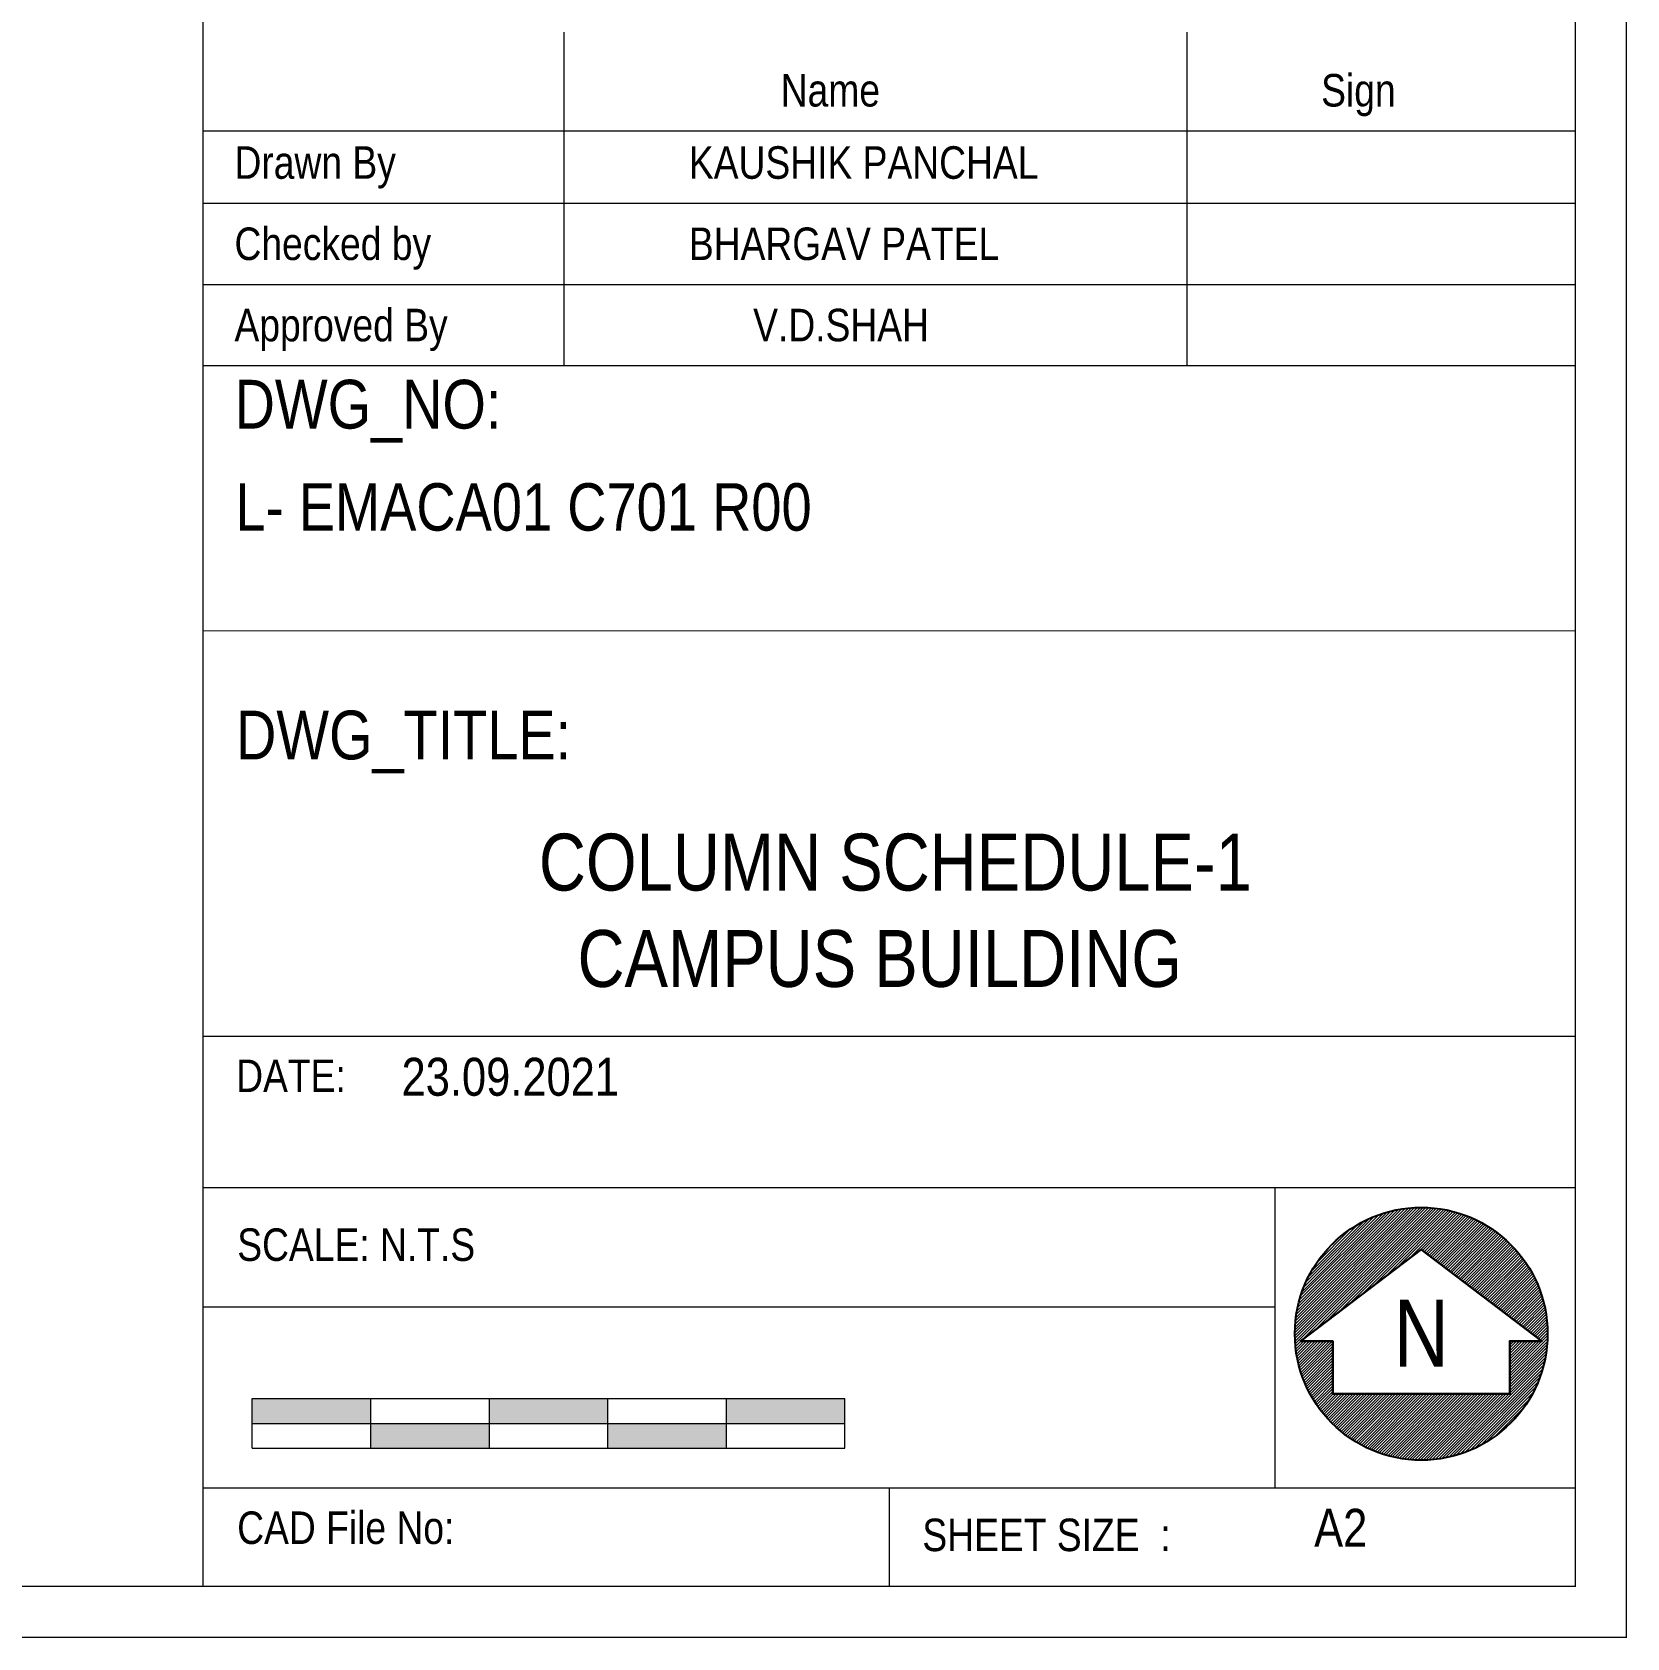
# Model space of a CAD drawing. Header units: millimetres. Extents: x 1112055 to 3390982, y -148532 to 766891.
# Drawn here: x 2376265 to 2390295, y 599265 to 613391 of the extents above; entities that cross this region are included whole.
import ezdxf
from ezdxf.enums import TextEntityAlignment as Align

# ---------------------------------------------------------------- set-up
doc = ezdxf.new("R2010")
doc.units = ezdxf.units.MM
doc.layers.add('B TITLE BLOCK', color=250, linetype='Continuous', lineweight=0)
doc.layers.add('tb text', color=7, linetype='Continuous', lineweight=13)
doc.layers.add('Layer 1', color=7, linetype='Continuous')
doc.styles.add('SWINC', font='swissc.ttf')

msp = doc.modelspace()

# ---------------------------------------------------------------- hatches: boundary and pattern name
at = {"layer": 'Layer 1', "lineweight": 5}
h = msp.add_hatch(dxfattribs=at)
h.set_pattern_fill('ANSI31', color=5, scale=5.559605, angle=360, style=0)
h.set_pattern_definition([(45, (2324911.867, 594679.885), (-12.4816683, 12.4816683), [])])
edge = h.paths.add_edge_path()
edge.add_arc((2388485.9, 601940.7), 1111.9, 0, 360)
h.paths.add_polyline_path([(2388485.9, 602680.9), (2389548.2, 601877), (2389264.3, 601877), (2389264.3, 601411.5), (2387707.6, 601411.5), (2387707.6, 601877), (2387423.7, 601877)], flags=16)
at = {"layer": 'tb text'}
for points in [[(2378201.8, 601371.6), (2378201.8, 601152.8), (2379244.7, 601152.8), (2379244.7, 601371.6)], [(2381299.2, 601152.8), (2381330.5, 601152.8), (2381330.5, 601371.6), (2381299.2, 601371.6), (2380287.6, 601371.6), (2380287.6, 601152.8)], [(2383416.4, 601152.8), (2383416.4, 601371.6), (2382373.5, 601371.6), (2382373.5, 601152.8)], [(2380287.6, 600934.1), (2380287.6, 601152.8), (2379244.7, 601152.8), (2379244.7, 600934.1)], [(2381330.5, 601152.8), (2381330.5, 600934.1), (2382373.5, 600934.1), (2382373.5, 601152.8)]]:
    msp.add_hatch(color=256, dxfattribs=at).paths.add_polyline_path(points)

# ---------------------------------------------------------------- linework, layer by layer
at = {"layer": 'B TITLE BLOCK', "color": 250, "lineweight": 0}
for p, q in [((2380945.8, 610456.8), (2380945.8, 613391.2)), ((2386426.4, 610456.8), (2386426.4, 613391.1)), ((2377768.6, 612522), (2389841.8, 612522)), ((2377768.6, 612522), (2389841.8, 612522)), ((2377768.6, 611886.6), (2389841.8, 611886.6)), ((2377768.6, 611886.6), (2389841.8, 611886.6)), ((2377768.6, 611171.7), (2389841.8, 611171.7)), ((2377768.6, 611171.7), (2389841.8, 611171.7)), ((2377768.6, 611171.7), (2389841.8, 611171.7)), ((2389841.8, 610456.8), (2377768.2, 610456.8)), ((2389841.8, 610456.8), (2377768.6, 610456.8)), ((2389841.5, 604556.4), (2377768.6, 604556.4)), ((2377768.4, 603226), (2389841.5, 603226)), ((2387201.8, 600586.3), (2387201.8, 603226)), ((2389841.5, 600586.3), (2389841.5, 603226)), ((2387201.8, 602174.7), (2377769, 602175.6)), ((2377768.4, 600586.3), (2389841.5, 600586.3)), ((2383804.9, 600586.3), (2383804.9, 599718.9)), ((2389841.5, 599718.9), (2377768.3, 599718.9))]:
    msp.add_line(p, q, dxfattribs=at)
at = {"layer": 'B TITLE BLOCK', "color": 1, "const_width": 10.1}
msp.add_lwpolyline([(2202163.6, 678597.2), (2202163.6, 599270.5), (2390290, 599270.5), (2390290, 678597.2)], close=True, dxfattribs=at)
at = {"layer": 'B TITLE BLOCK', "color": 250, "lineweight": 0, "const_width": 10.1}
for points in [[(2202612.1, 678148.7), (2202612.1, 599718.9), (2389841.5, 599718.9), (2389841.5, 678148.7)], [(2377768.3, 599718.9), (2389841.5, 599718.9), (2389841.5, 678148.7), (2377768.3, 678148.7)], [(2389841.5, 599718.9), (2377768.3, 599718.9), (2377768.3, 622746.9), (2389841.5, 622746.9)], [(2377768.3, 608124), (2389841.5, 608124), (2389841.5, 599718.9), (2377768.3, 599718.9)]]:
    msp.add_lwpolyline(points, close=True, dxfattribs=at)
at = {"layer": 'Layer 1', "lineweight": 30}
msp.add_lwpolyline([(2388485.9, 602680.9), (2387423.7, 601877), (2387707.6, 601877), (2387707.6, 601411.5), (2389264.3, 601411.5), (2389264.3, 601877), (2389548.2, 601877)], close=True, dxfattribs=at)
at = {"layer": 'Layer 1'}
msp.add_circle((2388485.9, 601940.7), 1111.9, dxfattribs=at)
at = {"layer": 'tb text'}
for points in [[(2378201.8, 601371.6), (2381299.2, 601371.6), (2383416.4, 601371.6)], [(2378201.8, 600934.1), (2378201.8, 601371.6)], [(2379244.7, 600934.1), (2379244.7, 601371.6)], [(2380287.6, 600934.1), (2380287.6, 601371.6)], [(2381330.5, 600934.1), (2381330.5, 601371.6)], [(2382373.5, 600934.1), (2382373.5, 601371.6)], [(2383416.4, 600934.1), (2383416.4, 601371.6)], [(2378201.8, 601152.8), (2381299.2, 601152.8), (2383416.4, 601152.8)], [(2378201.8, 600934.1), (2381299.2, 600934.1), (2383416.4, 600934.1)]]:
    msp.add_lwpolyline(points, dxfattribs=at)

# ---------------------------------------------------------------- texts
at = {"layer": 'tb text', "style": 'SWINC'}
for s, height, p in [('Name', 285.94, (2382850.9, 612736.5)), ('Sign', 285.94, (2387605.2, 612736.5)), ('Drawn By', 285.94, (2378045.6, 612101)), ('KAUSHIK PANCHAL', 285.944, (2382043, 612101)), ('Checked by', 285.94, (2378045.6, 611386.2)), ('BHARGAV PATEL', 285.944, (2382043, 611386.2)), ('Approved By', 285.944, (2378045.6, 610671.3)), ('V.D.SHAH', 285.94, (2382608.4, 610671.3)), ('L- EMACA01 C701 R00', 417.002, (2378053.3, 609005.7)), ('COLUMN SCHEDULE-1', 500.402, (2380723.4, 605839.7)), ('CAMPUS BUILDING ', 500.402, (2381063.3, 604992)), ('23.09.2021', 333.58, (2379515.5, 604034.7))]:
    msp.add_text(s, height=height, dxfattribs=at).set_placement(p)
at = {"layer": 'tb text', "color": 7, "style": 'SWINC'}
for s, height, p in [('DATE: ', 285.92, (2378060.5, 604067.1)), ('SCALE: N.T.S', 285.923, (2378069.8, 602581.8)), ('CAD File No:', 285.923, (2378069.3, 600091.5)), ('SHEET SIZE  : ', 285.923, (2384096.8, 600028.5))]:
    msp.add_text(s, height=height, dxfattribs=at).set_placement(p)
msp.add_text('N', height=589.7, dxfattribs=at).set_placement((2388486.7, 601946), align=Align.MIDDLE_CENTER)
at = {"layer": 'tb text', "insert": (2387543.9, 600400.8), "char_height": 333.58, "width": 12694.007, "attachment_point": 1, "style": 'SWINC'}
msp.add_mtext('A2', dxfattribs=at)
at = {"layer": 'tb text', "color": 7, "style": 'SWINC'}
for tag, p, s, height in [('DWG_NO:', (2378046.5, 609903.6), 'XXX-XXXX-XXX-XXX', 428.916), ('DWG_TITLE:', (2378059.2, 606993.5), '', 428.9)]:
    msp.add_attdef(tag, p, s, height=height, dxfattribs=at)

doc.saveas('drawing.dxf')
